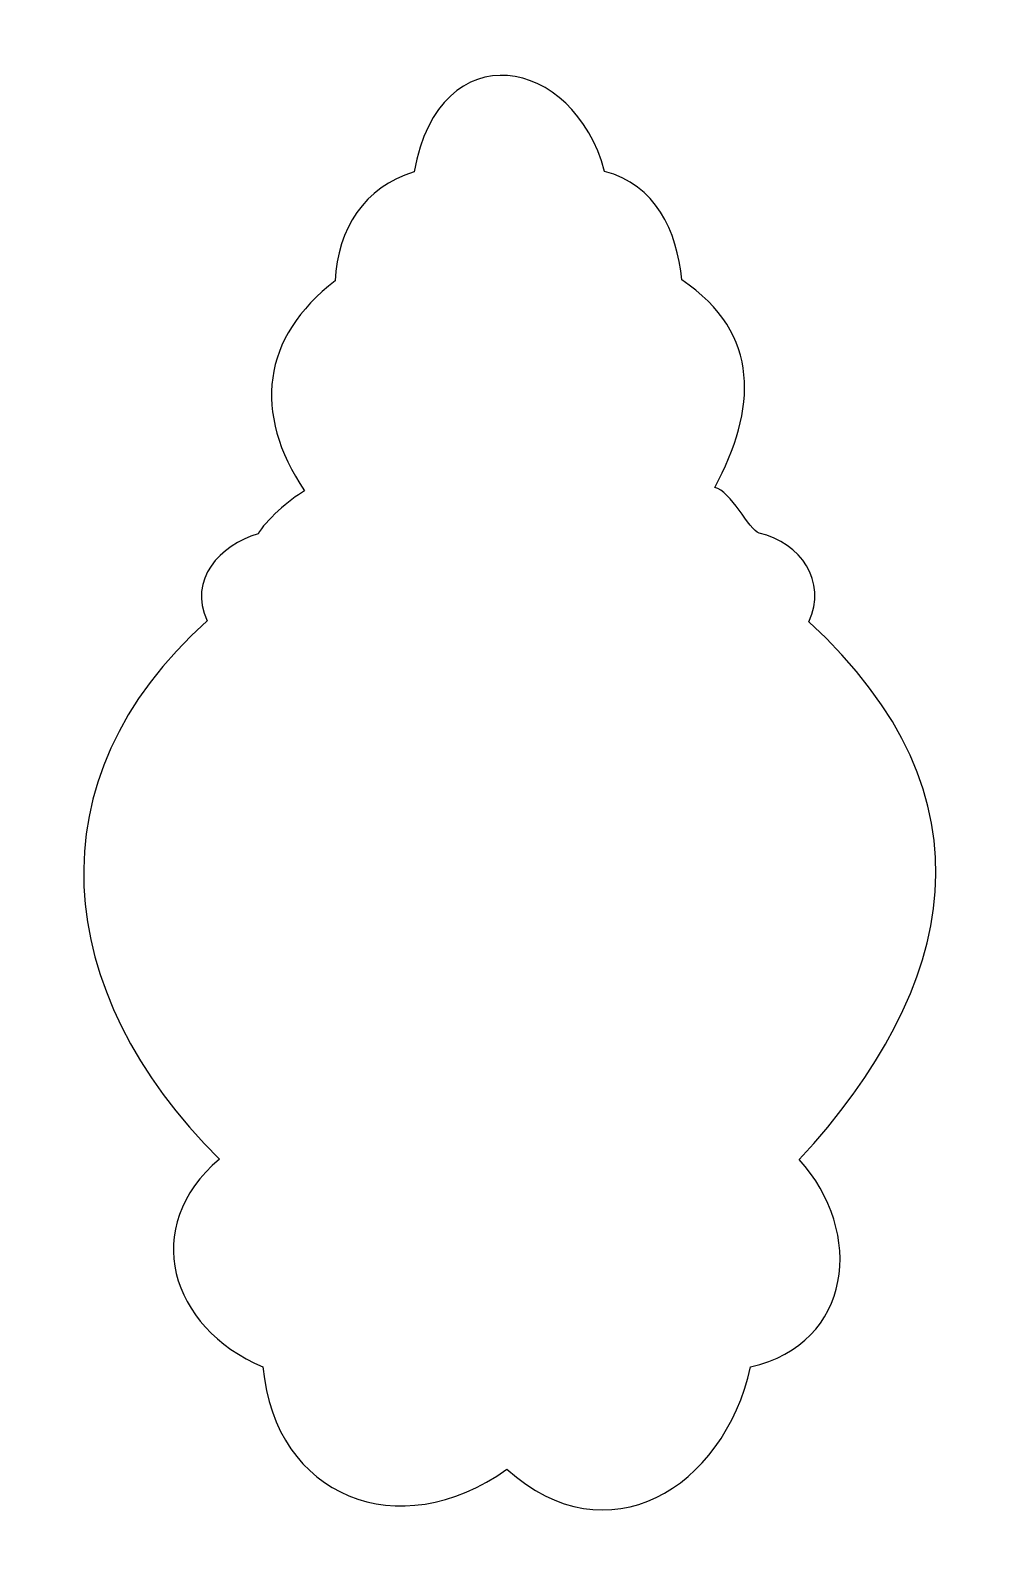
# Model space of a CAD drawing. Header units: centimetres. Extents: x -6.7 to 6.2, y -8.2 to 12.2.
import ezdxf

# ---------------------------------------------------------------- set-up
doc = ezdxf.new("R2010")
doc.units = ezdxf.units.CM
doc.header["$MEASUREMENT"] = 0
doc.layers.add('Layer 1', color=7, linetype='Continuous')

msp = doc.modelspace()

# ---------------------------------------------------------------- linework, layer by layer
at = {"layer": 'Layer 1', "color": 12}
msp.add_open_spline([(-3.58388, -5.60801), (-4.82998, -5.07963), (-5.22428, -3.7371), (-4.16431, -2.83815), (-4.16431, -2.83815), (-6.40831, -0.60305), (-6.68085, 2.22947), (-4.32719, 4.3428), (-4.32719, 4.3428), (-4.58245, 4.8896), (-4.1618, 5.35126), (-3.6492, 5.50118), (-3.6492, 5.50118), (-3.55858, 5.6663), (-3.22922, 5.96028), (-3.03074, 6.07252), (-3.03074, 6.07252), (-3.72496, 7.11778), (-3.6029, 8.11459), (-2.61981, 8.87627), (-2.61981, 8.87627), (-2.59073, 9.56679), (-2.23386, 10.12532), (-1.57057, 10.32735), (-1.57057, 10.32735), (-1.22855, 12.21141), (0.56837, 11.86518), (0.96778, 10.33314), (0.96778, 10.33314), (1.65062, 10.15754), (1.93271, 9.5418), (1.99965, 8.88785), (1.99965, 8.88785), (3.06919, 8.15949), (2.99151, 7.16261), (2.43787, 6.11717), (2.43787, 6.11717), (2.64742, 6.08251), (2.89736, 5.54622), (3.02987, 5.51193), (3.02987, 5.51193), (3.58584, 5.37564), (3.93987, 4.87033), (3.69133, 4.32709), (3.69133, 4.32709), (6.23161, 1.99857), (5.68423, -0.54392), (3.564, -2.84311), (3.564, -2.84311), (4.43906, -3.80758), (4.28077, -5.29494), (2.91495, -5.60801), (2.91495, -5.60801), (2.55584, -7.2307), (1.00324, -8.17424), (-0.33199, -6.97144), (-0.33199, -6.97144), (-1.76573, -7.99889), (-3.42987, -7.34405), (-3.58388, -5.60801)], degree=3, knots=[0, 0, 0, 0, 0.0625, 0.0625, 0.0625, 0.0625, 0.125, 0.125, 0.125, 0.125, 0.1875, 0.1875, 0.1875, 0.1875, 0.25, 0.25, 0.25, 0.25, 0.3125, 0.3125, 0.3125, 0.3125, 0.375, 0.375, 0.375, 0.375, 0.4375, 0.4375, 0.4375, 0.4375, 0.5, 0.5, 0.5, 0.5, 0.5625, 0.5625, 0.5625, 0.5625, 0.625, 0.625, 0.625, 0.625, 0.6875, 0.6875, 0.6875, 0.6875, 0.75, 0.75, 0.75, 0.75, 0.8125, 0.8125, 0.8125, 0.8125, 0.875, 0.875, 0.875, 0.875, 1, 1, 1, 1], dxfattribs=at)

doc.saveas('drawing.dxf')
